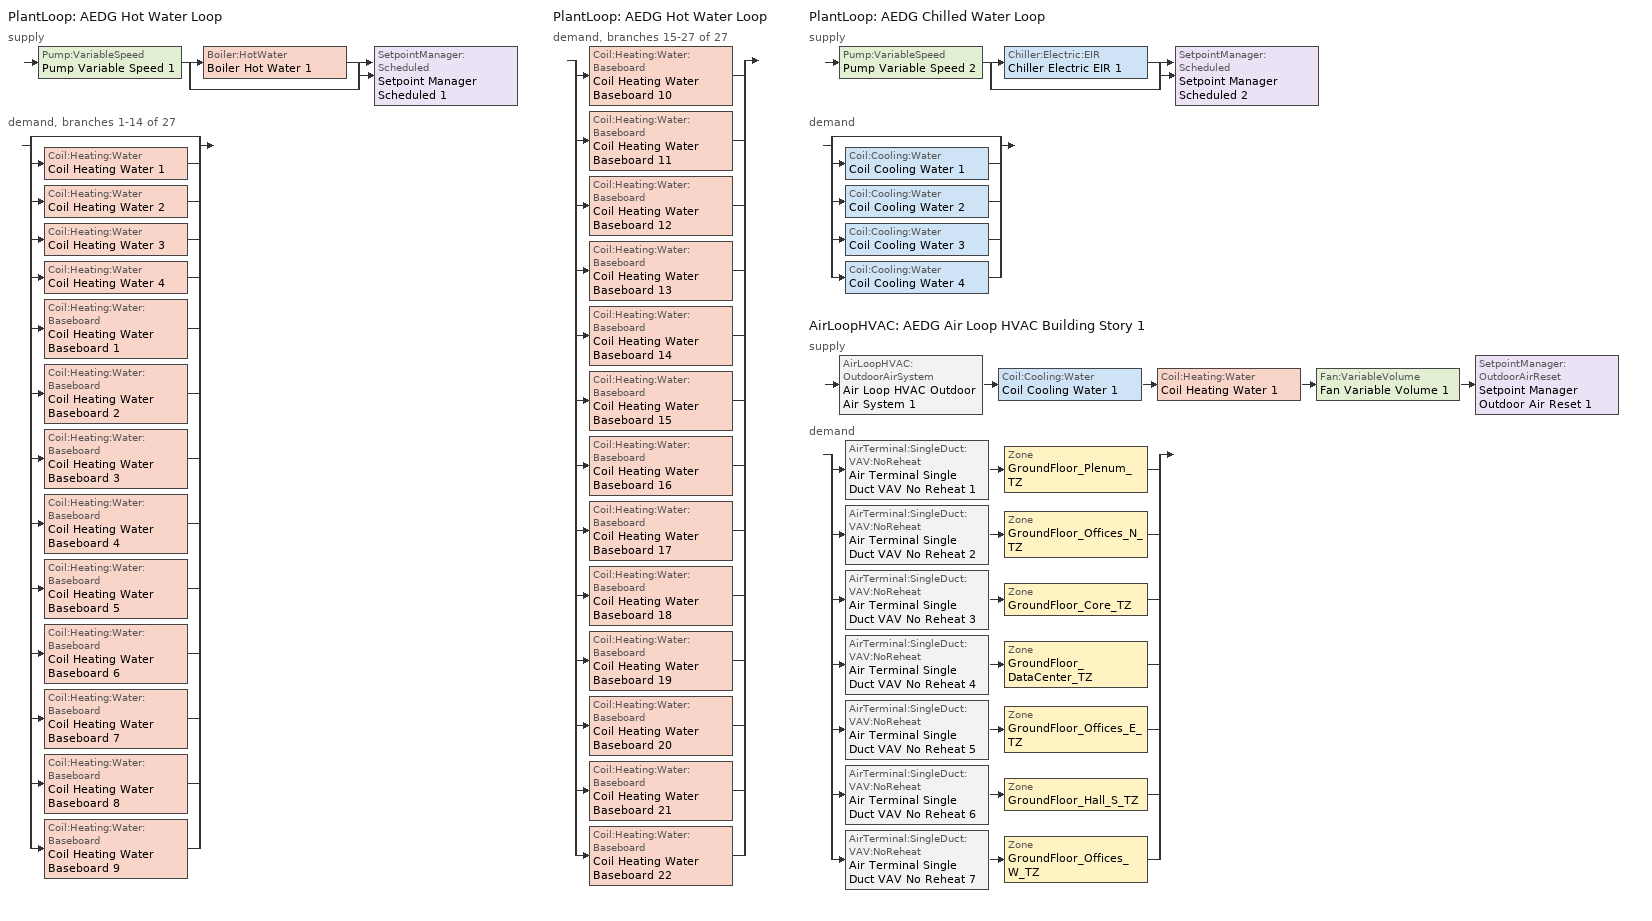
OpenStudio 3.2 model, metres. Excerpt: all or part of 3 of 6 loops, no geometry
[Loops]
PlantLoop 'AEDG Hot Water Loop'
 supply: Pump:VariableSpeed 'Pump Variable Speed 1' > split
  | Boiler:HotWater 'Boiler Hot Water 1'
  | bypass
  join > SetpointManager:Scheduled 'Setpoint Manager Scheduled 1'
 demand, branches 1-14 of 27: split
  | bypass
  | Coil:Heating:Water 'Coil Heating Water 1'
  | Coil:Heating:Water 'Coil Heating Water 2'
  | Coil:Heating:Water 'Coil Heating Water 3'
  | Coil:Heating:Water 'Coil Heating Water 4'
  | Coil:Heating:Water:Baseboard 'Coil Heating Water Baseboard 1'
  | Coil:Heating:Water:Baseboard 'Coil Heating Water Baseboard 2'
  | Coil:Heating:Water:Baseboard 'Coil Heating Water Baseboard 3'
  | Coil:Heating:Water:Baseboard 'Coil Heating Water Baseboard 4'
  | Coil:Heating:Water:Baseboard 'Coil Heating Water Baseboard 5'
  | Coil:Heating:Water:Baseboard 'Coil Heating Water Baseboard 6'
  | Coil:Heating:Water:Baseboard 'Coil Heating Water Baseboard 7'
  | Coil:Heating:Water:Baseboard 'Coil Heating Water Baseboard 8'
  | Coil:Heating:Water:Baseboard 'Coil Heating Water Baseboard 9'
PlantLoop 'AEDG Hot Water Loop'
 demand, branches 15-27 of 27: split
  | Coil:Heating:Water:Baseboard 'Coil Heating Water Baseboard 10'
  | Coil:Heating:Water:Baseboard 'Coil Heating Water Baseboard 11'
  | Coil:Heating:Water:Baseboard 'Coil Heating Water Baseboard 12'
  | Coil:Heating:Water:Baseboard 'Coil Heating Water Baseboard 13'
  | Coil:Heating:Water:Baseboard 'Coil Heating Water Baseboard 14'
  | Coil:Heating:Water:Baseboard 'Coil Heating Water Baseboard 15'
  | Coil:Heating:Water:Baseboard 'Coil Heating Water Baseboard 16'
  | Coil:Heating:Water:Baseboard 'Coil Heating Water Baseboard 17'
  | Coil:Heating:Water:Baseboard 'Coil Heating Water Baseboard 18'
  | Coil:Heating:Water:Baseboard 'Coil Heating Water Baseboard 19'
  | Coil:Heating:Water:Baseboard 'Coil Heating Water Baseboard 20'
  | Coil:Heating:Water:Baseboard 'Coil Heating Water Baseboard 21'
  | Coil:Heating:Water:Baseboard 'Coil Heating Water Baseboard 22'
PlantLoop 'AEDG Chilled Water Loop'
 supply: Pump:VariableSpeed 'Pump Variable Speed 2' > split
  | Chiller:Electric:EIR 'Chiller Electric EIR 1'
  | bypass
  join > SetpointManager:Scheduled 'Setpoint Manager Scheduled 2'
 demand: split
  | bypass
  | Coil:Cooling:Water 'Coil Cooling Water 1'
  | Coil:Cooling:Water 'Coil Cooling Water 2'
  | Coil:Cooling:Water 'Coil Cooling Water 3'
  | Coil:Cooling:Water 'Coil Cooling Water 4'
AirLoopHVAC 'AEDG Air Loop HVAC Building Story 1'
 supply: AirLoopHVAC:OutdoorAirSystem 'Air Loop HVAC Outdoor Air System 1' > Coil:Cooling:Water 'Coil Cooling Water 1' > Coil:Heating:Water 'Coil Heating Water 1' > Fan:VariableVolume 'Fan Variable Volume 1' > SetpointManager:OutdoorAirReset 'Setpoint Manager Outdoor Air Reset 1'
 demand: split
  | AirTerminal:SingleDuct:VAV:NoReheat 'Air Terminal Single Duct VAV No Reheat 1' > Zone 'GroundFloor_Plenum_TZ'
  | AirTerminal:SingleDuct:VAV:NoReheat 'Air Terminal Single Duct VAV No Reheat 2' > Zone 'GroundFloor_Offices_N_TZ'
  | AirTerminal:SingleDuct:VAV:NoReheat 'Air Terminal Single Duct VAV No Reheat 3' > Zone 'GroundFloor_Core_TZ'
  | AirTerminal:SingleDuct:VAV:NoReheat 'Air Terminal Single Duct VAV No Reheat 4' > Zone 'GroundFloor_DataCenter_TZ'
  | AirTerminal:SingleDuct:VAV:NoReheat 'Air Terminal Single Duct VAV No Reheat 5' > Zone 'GroundFloor_Offices_E_TZ'
  | AirTerminal:SingleDuct:VAV:NoReheat 'Air Terminal Single Duct VAV No Reheat 6' > Zone 'GroundFloor_Hall_S_TZ'
  | AirTerminal:SingleDuct:VAV:NoReheat 'Air Terminal Single Duct VAV No Reheat 7' > Zone 'GroundFloor_Offices_W_TZ'
[Sizing:Zone] Zone Cooling Design Supply Air Temperature Input Method=SupplyAirTemperature; Zone Cooling Design Supply Air Temperature {C}=13; Zone Cooling Design Supply Air Temperature Difference {deltaC}=11.11; Zone Heating Design Supply Air Temperature Input Method=SupplyAirTemperature; Zone Heating Design Supply Air Temperature {C}=40; Zone Heating Design Supply Air Temperature Difference {deltaC}=11.11; Zone Cooling Design Supply Air Humidity Ratio {kg-H2O/kg-air}=0.0085; Zone Heating Design Supply Air Humidity Ratio {kg-H2O/kg-air}=0.008; Cooling Design Air Flow Method=DesignDay; Heating Design Air Flow Method=DesignDay; Account for Dedicated Outdoor Air System=No; Dedicated Outdoor Air System Control Strategy=NeutralSupplyAir; Dedicated Outdoor Air Low Setpoint Temperature for Design {C}=autosize; Dedicated Outdoor Air High Setpoint Temperature for Design {C}=autosize
Name | Cooling Design Air Flow Rate {m3/s} | Cooling Minimum Air Flow {m3/s} | Cooling Minimum Air Flow Fraction | Heating Design Air Flow Rate {m3/s} | Design Zone Air Distribution Effectiveness in Cooling Mode | Design Zone Air Distribution Effectiveness in Heating Mode | Design Minimum Zone Ventilation Efficiency
GroundFloor_Core_TZ; GroundFloor_Offices_N_TZ; GroundFloor_Offices_E_TZ; GroundFloor_Hall_S_TZ; GroundFloor_Offices_W_TZ | 0 | 0 | 0 | 0 | 1 | 1 | 0.6
GroundFloor_Plenum_TZ
GroundFloor_DataCenter_TZ | 0 | 0 | 0 | 0
[Zone equipment]
GroundFloor_Core_TZ: Air Terminal Single Duct VAV No Reheat 3, Zone HVAC Baseboard Convective Water 5
GroundFloor_Offices_N_TZ: Air Terminal Single Duct VAV No Reheat 2, Zone HVAC Baseboard Convective Water 1
GroundFloor_Offices_E_TZ: Air Terminal Single Duct VAV No Reheat 5, Zone HVAC Baseboard Convective Water 9
GroundFloor_Hall_S_TZ: Air Terminal Single Duct VAV No Reheat 6, Zone HVAC Baseboard Convective Water 7
GroundFloor_Offices_W_TZ: Air Terminal Single Duct VAV No Reheat 7, Zone HVAC Baseboard Convective Water 10
GroundFloor_Plenum_TZ: Air Terminal Single Duct VAV No Reheat 1, Zone HVAC Baseboard Convective Water 14
GroundFloor_DataCenter_TZ: Air Terminal Single Duct VAV No Reheat 4, Zone HVAC Baseboard Convective Water 16
[PlantLoop] Glycol Concentration=0; Plant Loop Volume {m3}=Autocalculate; Load Distribution Scheme=Optimal
Name | Fluid Type | Maximum Loop Temperature {C} | Minimum Loop Temperature {C}
AEDG Hot Water Loop | Water | 100 | 10
AEDG Chilled Water Loop |  | 98 | 1
[Sizing:Plant] Sizing Option=NonCoincident; Zone Timesteps in Averaging Window=1; Coincident Sizing Factor Mode=None
Name | Loop Type | Design Loop Exit Temperature {C} | Loop Design Temperature Difference {deltaC}
AEDG Hot Water Loop | Heating | 82 | 11
AEDG Chilled Water Loop | Cooling | 6.7 | 6.7
[Pump:VariableSpeed] Motor Efficiency=0.9; Coefficient 1 of the Part Load Performance Curve=0; Coefficient 2 of the Part Load Performance Curve=0.0216; Coefficient 3 of the Part Load Performance Curve=-0.0325; Coefficient 4 of the Part Load Performance Curve=1.0095; Pump Control Type=Intermittent; Skin Loss Radiative Fraction=0.5; Design Power Sizing Method=PowerPerFlowPerPressure; Design Electric Power per Unit Flow Rate {W/(m3/s)}=348701.1; Design Shaft Power per Unit Flow Rate per Unit Head {W-s/m3-Pa}=1.28205; Design Minimum Flow Rate Fraction=0
Name | Rated Pump Head {Pa}
Pump Variable Speed 1 | 119563
Pump Variable Speed 2 | 149453
[Boiler:HotWater]
Boiler Hot Water 1: Nominal Thermal Efficiency=0.9; Water Outlet Upper Temperature Limit {C}=99; Boiler Flow Mode=ConstantFlow; Parasitic Electric Load {W}=0; Sizing Factor=1
[SetpointManager:Scheduled] Control Variable=Temperature
Name | Schedule
Setpoint Manager Scheduled 1 | AEDG HW-Loop-Temp-Schedule
Setpoint Manager Scheduled 2 | AEDG CW-Loop-Temp-Schedule
[Chiller:Electric:EIR]
Chiller Electric EIR 1: Reference Capacity {W}=Autosize; Reference COP {W/W}=2.93; Reference Chilled Water Flow Rate {m3/s}=Autosize; Cooling Capacity Function of Temperature Curve=Curve Biquadratic 1; Electric Input to Cooling Output Ratio Function of Temperature Curve=Curve Biquadratic 2; Electric Input to Cooling Output Ratio Function of Part Load Ratio Curve=Curve Quadratic 1; Condenser Type=AirCooled; Chiller Flow Mode=ConstantFlow; Design Heat Recovery Water Flow Rate {m3/s}=Autosize; Sizing Factor=1; Basin Heater Capacity {W/K}=0; Basin Heater Setpoint Temperature {C}=10; Condenser Heat Recovery Relative Capacity Fraction=1
[AirLoopHVAC]
AEDG Air Loop HVAC Building Story 1: Availability Schedule=HVAC_Operation; Design Supply Air Flow Rate {m3/s}=autosize; Design Return Air Flow Fraction of Supply Air Flow=1
[Sizing:System]
AEDG Air Loop HVAC Building Story 1: Type of Load to Size On=Sensible; Design Outdoor Air Flow Rate {m3/s}=Autosize; Central Heating Maximum System Air Flow Ratio=0.3; Preheat Design Temperature {C}=7; Preheat Design Humidity Ratio {kg-H2O/kg-Air}=0.008; Precool Design Temperature {C}=12.8; Precool Design Humidity Ratio {kg-H2O/kg-Air}=0.008; Central Cooling Design Supply Air Temperature {C}=12.8; Central Heating Design Supply Air Temperature {C}=40; Sizing Option=NonCoincident; 100% Outdoor Air in Cooling=No; 100% Outdoor Air in Heating=No; Central Cooling Design Supply Air Humidity Ratio {kg-H2O/kg-Air}=0.0085; Central Heating Design Supply Air Humidity Ratio {kg-H2O/kg-Air}=0.008; Cooling Design Air Flow Method=DesignDay; Cooling Design Air Flow Rate {m3/s}=0; Heating Design Air Flow Method=DesignDay; Heating Design Air Flow Rate {m3/s}=0; System Outdoor Air Method=VentilationRateProcedure; Zone Maximum Outdoor Air Fraction=1; Cooling Supply Air Flow Rate Per Floor Area {m3/s-m2}=0.00996765; Cooling Fraction of Autosized Cooling Supply Air Flow Rate=1; Cooling Supply Air Flow Rate Per Unit Cooling Capacity {m3/s-W}=3.94755e-05; Heating Supply Air Flow Rate Per Floor Area {m3/s-m2}=0.00996765; Heating Fraction of Autosized Heating Supply Air Flow Rate=1; Heating Fraction of Autosized Cooling Supply Air Flow Rate=1; Heating Supply Air Flow Rate Per Unit Heating Capacity {m3/s-W}=3.15882e-05; Cooling Design Capacity Method=CoolingDesignCapacity; Cooling Design Capacity {W}=autosize; Cooling Design Capacity Per Floor Area {W/m2}=234.7; Fraction of Autosized Cooling Design Capacity=1; Heating Design Capacity Method=HeatingDesignCapacity; Heating Design Capacity {W}=autosize; Heating Design Capacity Per Floor Area {W/m2}=157; Fraction of Autosized Heating Design Capacity=1; Central Cooling Capacity Control Method=OnOff
[Fan:VariableVolume]
Fan Variable Volume 1: Availability Schedule=Always On Discrete; Fan Total Efficiency=0.69; Pressure Rise {Pa}=1125; Maximum Flow Rate {m3/s}=Autosize; Fan Power Minimum Flow Rate Input Method=FixedFlowRate; Fan Power Minimum Flow Fraction=0.6; Fan Power Minimum Air Flow Rate {m3/s}=0; Motor Efficiency=0.9; Motor In Airstream Fraction=1; Fan Power Coefficient 1=0.0407599; Fan Power Coefficient 2=0.088045; Fan Power Coefficient 3=-0.0729261; Fan Power Coefficient 4=0.94374; Fan Power Coefficient 5=0
[Coil:Heating:Water] Availability Schedule=Always On Discrete
Coil Heating Water 1; Coil Heating Water 2; Coil Heating Water 3; Coil Heating Water 4
[Coil:Cooling:Water] Availability Schedule=Always On Discrete
Coil Cooling Water 1; Coil Cooling Water 2; Coil Cooling Water 3; Coil Cooling Water 4
[Controller:OutdoorAir]
Controller Outdoor Air 1: Minimum Outdoor Air Flow Rate {m3/s}=autosize; Maximum Outdoor Air Flow Rate {m3/s}=autosize; Economizer Control Type=DifferentialEnthalpy; Economizer Control Action Type=ModulateFlow; Economizer Maximum Limit Dry-Bulb Temperature {C}=28; Economizer Maximum Limit Enthalpy {J/kg}=64000; Economizer Minimum Limit Dry-Bulb Temperature {C}=-100; Lockout Type=NoLockout; Minimum Limit Type=FixedMinimum; Maximum Fraction of Outdoor Air Schedule=AEDG Office Ventilation Schedule; Controller Mechanical Ventilation=Controller Mechanical Ventilation 1; High Humidity Control=No; Heat Recovery Bypass Control Type=BypassWhenOAFlowGreaterThanMinimum
[Controller:MechanicalVentilation]
Controller Mechanical Ventilation 1: Availability Schedule=Always On Discrete; Demand Controlled Ventilation=Yes; System Outdoor Air Method=VentilationRateProcedure
[AirLoopHVAC:OutdoorAirSystem]
Air Loop HVAC Outdoor Air System 1: Controller=Controller Outdoor Air 1
[SetpointManager:OutdoorAirReset]
Setpoint Manager Outdoor Air Reset 1: Control Variable=Temperature; Setpoint at Outdoor Low Temperature {C}=15.6; Outdoor Low Temperature {C}=14.4; Setpoint at Outdoor High Temperature {C}=12.8; Outdoor High Temperature {C}=21.1
[Controller:WaterCoil] Minimum Actuated Flow {m3/s}=0
Name | Water Coil | Action
Controller Water Coil 1 | Coil Heating Water 1 | Normal
Controller Water Coil 2 | Coil Cooling Water 1 | Reverse
Controller Water Coil 3 | Coil Heating Water 2 | Normal
Controller Water Coil 4 | Coil Cooling Water 2 | Reverse
Controller Water Coil 5 | Coil Heating Water 3 | Normal
Controller Water Coil 6 | Coil Cooling Water 3 | Reverse
Controller Water Coil 7 | Coil Heating Water 4 | Normal
Controller Water Coil 8 | Coil Cooling Water 4 | Reverse
[AirTerminal:SingleDuct:VAV:NoReheat] Availability Schedule=Always On Discrete; Maximum Air Flow Rate {m3/s}=autosize; Zone Minimum Air Flow Input Method=Constant; Constant Minimum Air Flow Fraction=0.3; Control For Outdoor Air=No
Air Terminal Single Duct VAV No Reheat 1; Air Terminal Single Duct VAV No Reheat 2; Air Terminal Single Duct VAV No Reheat 3; Air Terminal Single Duct VAV No Reheat 4; Air Terminal Single Duct VAV No Reheat 5; Air Terminal Single Duct VAV No Reheat 6; Air Terminal Single Duct VAV No Reheat 7
[Coil:Heating:Water:Baseboard] Heating Design Capacity Method=HeatingDesignCapacity; Heating Design Capacity {W}=autosize; Heating Design Capacity Per Floor Area {W/m2}=0; Fraction of Autosized Heating Design Capacity=0.8
Coil Heating Water Baseboard 1; Coil Heating Water Baseboard 2; Coil Heating Water Baseboard 3; Coil Heating Water Baseboard 4; Coil Heating Water Baseboard 5; Coil Heating Water Baseboard 6; Coil Heating Water Baseboard 7; Coil Heating Water Baseboard 8; Coil Heating Water Baseboard 9; Coil Heating Water Baseboard 10; Coil Heating Water Baseboard 11; Coil Heating Water Baseboard 12; Coil Heating Water Baseboard 13; Coil Heating Water Baseboard 14; Coil Heating Water Baseboard 15; Coil Heating Water Baseboard 16; Coil Heating Water Baseboard 17; Coil Heating Water Baseboard 18; Coil Heating Water Baseboard 19; Coil Heating Water Baseboard 20; Coil Heating Water Baseboard 21; Coil Heating Water Baseboard 22
[ZoneHVAC:Baseboard:Convective:Water] Availability Schedule=Always On Discrete
Name | Heating Coil
Zone HVAC Baseboard Convective Water 1 | Coil Heating Water Baseboard 1
Zone HVAC Baseboard Convective Water 2 | Coil Heating Water Baseboard 2
Zone HVAC Baseboard Convective Water 3 | Coil Heating Water Baseboard 3
Zone HVAC Baseboard Convective Water 4 | Coil Heating Water Baseboard 4
Zone HVAC Baseboard Convective Water 5 | Coil Heating Water Baseboard 5
Zone HVAC Baseboard Convective Water 6 | Coil Heating Water Baseboard 6
Zone HVAC Baseboard Convective Water 7 | Coil Heating Water Baseboard 7
Zone HVAC Baseboard Convective Water 8 | Coil Heating Water Baseboard 8
Zone HVAC Baseboard Convective Water 9 | Coil Heating Water Baseboard 9
Zone HVAC Baseboard Convective Water 10 | Coil Heating Water Baseboard 10
Zone HVAC Baseboard Convective Water 11 | Coil Heating Water Baseboard 11
Zone HVAC Baseboard Convective Water 12 | Coil Heating Water Baseboard 12
Zone HVAC Baseboard Convective Water 13 | Coil Heating Water Baseboard 13
Zone HVAC Baseboard Convective Water 14 | Coil Heating Water Baseboard 14
Zone HVAC Baseboard Convective Water 15 | Coil Heating Water Baseboard 15
Zone HVAC Baseboard Convective Water 16 | Coil Heating Water Baseboard 16
Zone HVAC Baseboard Convective Water 17 | Coil Heating Water Baseboard 17
Zone HVAC Baseboard Convective Water 18 | Coil Heating Water Baseboard 18
Zone HVAC Baseboard Convective Water 19 | Coil Heating Water Baseboard 19
Zone HVAC Baseboard Convective Water 20 | Coil Heating Water Baseboard 20
Zone HVAC Baseboard Convective Water 21 | Coil Heating Water Baseboard 21
Zone HVAC Baseboard Convective Water 22 | Coil Heating Water Baseboard 22
[Curve:Biquadratic] Minimum Value of x=0; Maximum Value of x=20; Minimum Value of y=0; Maximum Value of y=50
Name | Coefficient1 Constant | Coefficient2 x | Coefficient3 x**2 | Coefficient4 y | Coefficient5 y**2 | Coefficient6 x*y
Curve Biquadratic 1 | 1.05 | 0.0336 | 0.000215 | -0.00518 | -4.42e-05 | -0.000215
Curve Biquadratic 2 | 0.583 | -0.00404 | 0.000468 | -0.000224 | 0.000481 | -0.000682
[Curve:Quadratic]
Curve Quadratic 1: Coefficient1 Constant=0.0419; Coefficient2 x=0.625; Coefficient3 x**2=0.323; Minimum Value of x=0; Maximum Value of x=1.2
[Schedule:Constant]
Always On Discrete: Value=1
[Schedule:Day]
Schedule Day 3: 6, 0, 0, 21, 0, 1, 24, 0, 0
Schedule Day 36; AEDG Office Ventilation Schedule Sunday: 24, 0, 0
Schedule Day 38: 8, 0, 0, 18, 0, 1, 24, 0, 0
AEDG Office Ventilation Schedule Weekday: 7, 0, 0, 22, 0, 1, 24, 0, 0
AEDG Office Ventilation Schedule Winter Design Day; AEDG Office Ventilation Schedule Summer Design Day: 24, 0, 1
AEDG Office Ventilation Schedule Saturday: 7, 0, 0, 18, 0, 1, 24, 0, 0
AEDG HW-Loop-Temp-Schedule All Days: 24, 0, 67
AEDG CW-Loop-Temp-Schedule All Days: 24, 0, 6.7
[Schedule:Ruleset]
Name | Default Day Schedule | Summer Design Day Schedule | Winter Design Day Schedule
HVAC_Operation | Schedule Day 3
AEDG Office Ventilation Schedule | AEDG Office Ventilation Schedule Weekday | AEDG Office Ventilation Schedule Summer Design Day | AEDG Office Ventilation Schedule Winter Design Day
AEDG HW-Loop-Temp-Schedule | AEDG HW-Loop-Temp-Schedule All Days
AEDG CW-Loop-Temp-Schedule | AEDG CW-Loop-Temp-Schedule All Days
[Schedule:Rule]
Name | Schedule Ruleset | Rule Order | Day Schedule | Apply Sunday | Apply Monday | Apply Tuesday | Apply Wednesday | Apply Thursday | Apply Friday | Apply Saturday | Date Specification Type | Start Month | Start Day | End Month | End Day
Sundays | HVAC_Operation | 1 | Schedule Day 36 | Yes | No | No | No | No | No | No
Saturdays | HVAC_Operation | 0 | Schedule Day 38 |  | No | No | No | No | No | Yes
AEDG Office Ventilation Schedule Saturday Rule | AEDG Office Ventilation Schedule | 1 | AEDG Office Ventilation Schedule Saturday |  |  |  |  |  |  | Yes | DateRange | 1 | 1 | 12 | 31
AEDG Office Ventilation Schedule Sunday Rule | AEDG Office Ventilation Schedule | 0 | AEDG Office Ventilation Schedule Sunday | Yes |  |  |  |  |  |  | DateRange | 1 | 1 | 12 | 31
